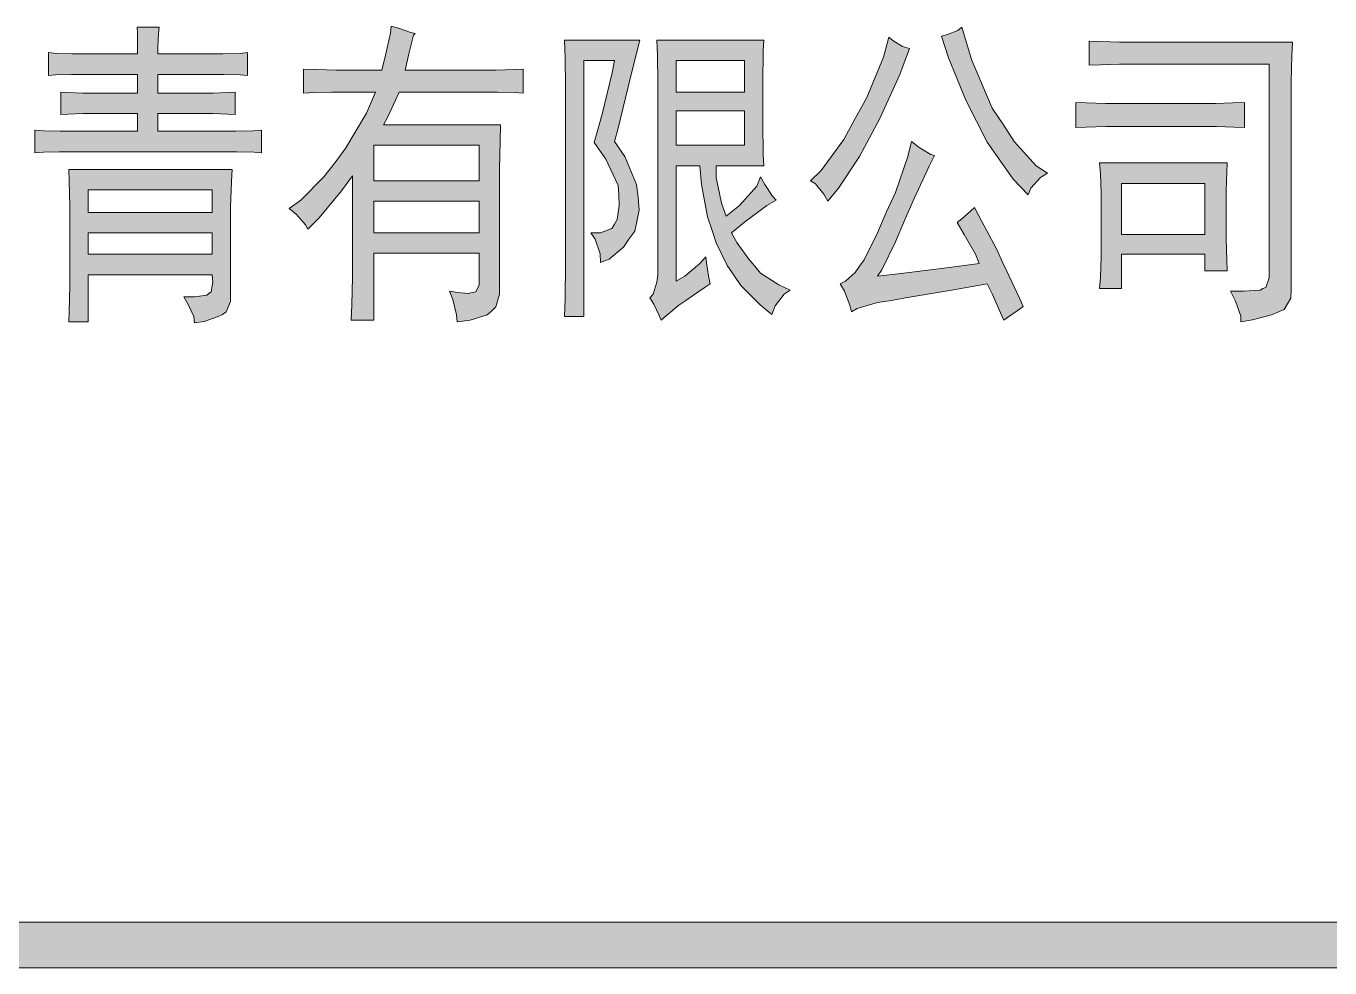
# Model space of a CAD drawing. Header units: millimetres. Extents: x 568 to 57335, y 85 to 28579.
# Drawn here: x 57288.01 to 57306.45, y 27830.79 to 27844.12 of the extents above; entities that cross this region are included whole.
import ezdxf

# ---------------------------------------------------------------- set-up
doc = ezdxf.new("R2010")
doc.units = ezdxf.units.MM

msp = doc.modelspace()

# ---------------------------------------------------------------- hatches: boundary and pattern name
h = msp.add_hatch(color=0)
h.dxf.hatch_style = 2
h.paths.add_polyline_path([(57289.886, 27844.1), (57289.878, 27844.009), (57289.871, 27843.819), (57289.871, 27843.72), (57290.661, 27843.72), (57290.79, 27843.72), (57291.033, 27843.728), (57291.14, 27843.743), (57291.14, 27843.416), (57291.033, 27843.424), (57290.798, 27843.431), (57290.676, 27843.431), (57289.871, 27843.431), (57289.871, 27843.165), (57290.562, 27843.165), (57290.653, 27843.165), (57290.859, 27843.173), (57290.965, 27843.181), (57290.965, 27842.862), (57290.859, 27842.869), (57290.653, 27842.877), (57290.562, 27842.877), (57289.871, 27842.877), (57289.871, 27842.626), (57290.836, 27842.626), (57290.972, 27842.626), (57291.223, 27842.634), (57291.337, 27842.641), (57291.337, 27842.322), (57291.231, 27842.33), (57290.98, 27842.337), (57290.836, 27842.337), (57288.594, 27842.337), (57288.48, 27842.337), (57288.253, 27842.33), (57288.131, 27842.322), (57288.131, 27842.641), (57288.253, 27842.634), (57288.488, 27842.626), (57288.594, 27842.626), (57289.582, 27842.626), (57289.582, 27842.877), (57288.921, 27842.877), (57288.807, 27842.877), (57288.594, 27842.869), (57288.496, 27842.862), (57288.496, 27843.181), (57288.594, 27843.173), (57288.807, 27843.165), (57288.921, 27843.165), (57289.582, 27843.165), (57289.582, 27843.431), (57288.769, 27843.431), (57288.648, 27843.431), (57288.42, 27843.424), (57288.321, 27843.416), (57288.321, 27843.743), (57288.435, 27843.728), (57288.655, 27843.72), (57288.769, 27843.72), (57289.582, 27843.72), (57289.582, 27843.826), (57289.582, 27844.016), (57289.575, 27844.1)])
h = msp.add_hatch(color=0)
h.paths.add_polyline_path([(57291.725, 27841.532), (57291.892, 27841.654), (57292.218, 27841.98), (57292.378, 27842.185), (57292.53, 27842.39), (57292.819, 27842.884), (57292.948, 27843.181), (57292.431, 27843.181), (57292.332, 27843.181), (57292.082, 27843.173), (57291.93, 27843.165), (57291.93, 27843.507), (57292.12, 27843.5), (57292.393, 27843.492), (57292.492, 27843.492), (57293.039, 27843.492), (57293.092, 27843.705), (57293.161, 27844.016), (57293.168, 27844.115), (57293.275, 27844.085), (57293.449, 27844.024), (57293.51, 27844.009), (57293.487, 27843.986), (57293.419, 27843.72), (57293.366, 27843.492), (57294.528, 27843.492), (57294.657, 27843.492), (57294.908, 27843.5), (57295.037, 27843.507), (57295.037, 27843.165), (57294.908, 27843.173), (57294.672, 27843.181), (57294.574, 27843.181), (57293.282, 27843.181), (57293.229, 27843.067), (57293.123, 27842.831), (57293.062, 27842.717), (57294.718, 27842.717), (57294.71, 27842.489), (57294.703, 27842.087), (57294.703, 27841.904), (57294.703, 27840.453), (57294.703, 27840.324), (57294.65, 27840.142), (57294.589, 27840.081), (57294.528, 27840.028), (57294.285, 27839.952), (57294.103, 27839.929), (57294.095, 27840.028), (57294.042, 27840.248), (57293.996, 27840.362), (57294.11, 27840.347), (57294.262, 27840.332), (57294.315, 27840.347), (57294.369, 27840.354), (57294.414, 27840.453), (57294.414, 27840.544), (57294.414, 27840.901), (57292.925, 27840.901), (57292.925, 27839.952), (57292.606, 27839.952), (57292.614, 27840.172), (57292.621, 27840.559), (57292.621, 27840.719), (57292.621, 27841.995), (57292.469, 27841.783), (57292.15, 27841.403), (57291.991, 27841.243), (57291.96, 27841.304), (57291.831, 27841.448)])
h.paths.add_polyline_path([(57294.414, 27841.927), (57294.414, 27842.428), (57292.925, 27842.428), (57292.925, 27841.927)])
h.paths.add_polyline_path([(57294.414, 27841.19), (57294.414, 27841.638), (57292.925, 27841.638), (57292.925, 27841.19)])
h = msp.add_hatch(color=0)
h.dxf.hatch_style = 2
h.paths.add_polyline_path([(57301.244, 27844.1), (57301.381, 27843.644), (57301.67, 27842.953), (57301.829, 27842.717), (57301.981, 27842.482), (57302.293, 27842.14), (57302.452, 27842.033), (57302.354, 27841.973), (57302.217, 27841.821), (57302.179, 27841.729), (57301.966, 27841.95), (57301.601, 27842.474), (57301.449, 27842.77), (57301.297, 27843.067), (57301.054, 27843.667), (57300.956, 27843.971), (57301.039, 27843.994), (57301.184, 27844.054)])
h = msp.add_hatch(color=0)
h.dxf.hatch_style = 2
h.paths.add_polyline_path([(57296.686, 27843.918), (57296.557, 27843.393), (57296.382, 27842.672), (57296.329, 27842.482), (57296.473, 27842.269), (57296.64, 27841.874), (57296.663, 27841.692), (57296.678, 27841.509), (57296.617, 27841.213), (57296.534, 27841.099), (57296.458, 27840.985), (57296.253, 27840.818), (57296.131, 27840.772), (57296.124, 27840.894), (57296.055, 27841.099), (57295.994, 27841.19), (57296.131, 27841.19), (57296.291, 27841.251), (57296.329, 27841.312), (57296.367, 27841.38), (57296.397, 27841.578), (57296.389, 27841.722), (57296.382, 27841.859), (57296.207, 27842.231), (57296.04, 27842.466), (57296.154, 27842.869), (57296.298, 27843.454), (57296.329, 27843.629), (57295.896, 27843.629), (57295.896, 27840.005), (57295.622, 27840.005), (57295.63, 27840.256), (57295.637, 27840.749), (57295.637, 27840.993), (57295.637, 27843.089), (57295.637, 27843.257), (57295.63, 27843.667), (57295.622, 27843.918)])
h = msp.add_hatch(color=0)
h.paths.add_polyline_path([(57298.441, 27843.918), (57298.433, 27843.758), (57298.426, 27843.31), (57298.426, 27843.021), (57298.426, 27842.74), (57298.433, 27842.299), (57298.441, 27842.14), (57297.765, 27842.14), (57297.765, 27841.973), (57297.841, 27841.608), (57297.909, 27841.426), (57298.099, 27841.578), (57298.342, 27841.851), (57298.395, 27841.98), (57298.456, 27841.874), (57298.562, 27841.707), (57298.616, 27841.654), (57298.486, 27841.578), (57298.167, 27841.342), (57297.985, 27841.19), (57298.061, 27841.053), (57298.228, 27840.818), (57298.312, 27840.719), (57298.395, 27840.62), (57298.654, 27840.453), (57298.813, 27840.377), (57298.73, 27840.324), (57298.6, 27840.157), (57298.555, 27840.035), (57298.388, 27840.172), (57298.114, 27840.446), (57298.015, 27840.59), (57297.924, 27840.727), (57297.765, 27841.046), (57297.704, 27841.236), (57297.643, 27841.418), (57297.56, 27841.874), (57297.537, 27842.14), (57297.202, 27842.14), (57297.202, 27840.506), (57297.324, 27840.575), (57297.529, 27840.749), (57297.62, 27840.848), (57297.628, 27840.765), (57297.658, 27840.575), (57297.681, 27840.468), (57297.613, 27840.423), (57297.446, 27840.309), (57297.339, 27840.233), (57297.24, 27840.164), (57297.066, 27840.02), (57296.99, 27839.952), (57296.959, 27840.02), (57296.883, 27840.18), (57296.83, 27840.271), (57296.876, 27840.324), (57296.929, 27840.491), (57296.944, 27840.597), (57296.944, 27843.127), (57296.944, 27843.31), (57296.937, 27843.705), (57296.929, 27843.918)])
h.paths.add_polyline_path([(57298.167, 27842.428), (57298.167, 27842.915), (57297.202, 27842.915), (57297.202, 27842.428)])
h.paths.add_polyline_path([(57298.167, 27843.181), (57298.167, 27843.629), (57297.202, 27843.629), (57297.202, 27843.181)])
h = msp.add_hatch(color=0)
h.dxf.hatch_style = 2
h.paths.add_polyline_path([(57300.5, 27843.796), (57300.363, 27843.431), (57300.082, 27842.808), (57299.938, 27842.535), (57299.793, 27842.269), (57299.497, 27841.821), (57299.345, 27841.638), (57299.292, 27841.737), (57299.17, 27841.881), (57299.102, 27841.927), (57299.254, 27842.071), (57299.573, 27842.512), (57299.732, 27842.808), (57299.9, 27843.105), (57300.135, 27843.674), (57300.211, 27843.956), (57300.264, 27843.91), (57300.401, 27843.826)])
h = msp.add_hatch(color=0)
h.dxf.hatch_style = 2
h.paths.add_polyline_path([(57305.917, 27843.887), (57305.909, 27843.69), (57305.902, 27843.333), (57305.902, 27843.181), (57305.902, 27840.377), (57305.894, 27840.263), (57305.803, 27840.104), (57305.712, 27840.066), (57305.62, 27840.028), (57305.355, 27839.959), (57305.187, 27839.929), (57305.187, 27840.012), (57305.111, 27840.225), (57305.043, 27840.362), (57305.225, 27840.362), (57305.461, 27840.377), (57305.499, 27840.4), (57305.544, 27840.415), (57305.59, 27840.552), (57305.59, 27840.666), (57305.59, 27843.576), (57303.607, 27843.576), (57303.47, 27843.576), (57303.197, 27843.568), (57303.045, 27843.56), (57303.045, 27843.902), (57303.197, 27843.895), (57303.47, 27843.887), (57303.592, 27843.887)])
h = msp.add_hatch(color=0)
h.dxf.hatch_style = 2
h.paths.add_polyline_path([(57304.739, 27843.021), (57304.83, 27843.021), (57305.081, 27843.029), (57305.241, 27843.036), (57305.241, 27842.679), (57305.089, 27842.687), (57304.846, 27842.694), (57304.754, 27842.694), (57303.417, 27842.694), (57303.28, 27842.694), (57302.999, 27842.687), (57302.855, 27842.679), (57302.855, 27843.036), (57302.999, 27843.029), (57303.28, 27843.021), (57303.417, 27843.021)])
h = msp.add_hatch(color=0)
h.dxf.hatch_style = 2
h.paths.add_polyline_path([(57301.487, 27840.757), (57301.434, 27840.886), (57301.275, 27841.167), (57301.176, 27841.334), (57301.244, 27841.388), (57301.366, 27841.494), (57301.419, 27841.547), (57301.525, 27841.35), (57301.731, 27840.962), (57301.822, 27840.765), (57301.913, 27840.575), (57302.057, 27840.263), (57302.11, 27840.149), (57302.027, 27840.088), (57301.89, 27839.99), (57301.837, 27839.952), (57301.791, 27840.058), (57301.677, 27840.316), (57301.601, 27840.468), (57301.123, 27840.385), (57300.447, 27840.271), (57300.249, 27840.233), (57300.051, 27840.202), (57299.763, 27840.119), (57299.679, 27840.073), (57299.656, 27840.164), (57299.58, 27840.362), (57299.52, 27840.468), (57299.596, 27840.506), (57299.732, 27840.628), (57299.793, 27840.719), (57299.862, 27840.81), (57300.051, 27841.19), (57300.173, 27841.479), (57300.302, 27841.76), (57300.477, 27842.269), (57300.53, 27842.482), (57300.637, 27842.398), (57300.804, 27842.299), (57300.857, 27842.284), (57300.781, 27842.132), (57300.568, 27841.676), (57300.431, 27841.365), (57300.302, 27841.061), (57300.112, 27840.666), (57300.051, 27840.575), (57300.386, 27840.613), (57301.1, 27840.704)])
h = msp.add_hatch(color=0)
h.paths.add_polyline_path([(57290.236, 27840.286), (57290.387, 27840.286), (57290.562, 27840.309), (57290.593, 27840.332), (57290.623, 27840.354), (57290.646, 27840.491), (57290.638, 27840.597), (57288.883, 27840.597), (57288.883, 27839.929), (57288.61, 27839.929), (57288.617, 27840.073), (57288.625, 27840.446), (57288.625, 27840.666), (57288.625, 27841.365), (57288.625, 27841.562), (57288.617, 27841.927), (57288.61, 27842.087), (57290.919, 27842.087), (57290.912, 27841.919), (57290.896, 27841.547), (57290.896, 27841.35), (57290.896, 27840.324), (57290.896, 27840.218), (57290.836, 27840.073), (57290.783, 27840.035), (57290.722, 27840.005), (57290.524, 27839.936), (57290.387, 27839.914), (57290.38, 27840.005), (57290.296, 27840.187)])
h.paths.add_polyline_path([(57290.638, 27841.479), (57290.638, 27841.798), (57288.883, 27841.798), (57288.883, 27841.479)])
h.paths.add_polyline_path([(57290.638, 27840.886), (57290.638, 27841.19), (57288.883, 27841.19), (57288.883, 27840.886)])
h = msp.add_hatch(color=0)
h.paths.add_polyline_path([(57304.997, 27842.178), (57304.99, 27842.049), (57304.982, 27841.783), (57304.982, 27841.638), (57304.982, 27841.243), (57304.982, 27841.099), (57304.99, 27840.803), (57304.997, 27840.651), (57304.678, 27840.651), (57304.678, 27840.886), (57303.501, 27840.886), (57303.501, 27840.4), (57303.189, 27840.4), (57303.204, 27840.559), (57303.212, 27840.848), (57303.212, 27840.97), (57303.212, 27841.638), (57303.212, 27841.752), (57303.204, 27842.026), (57303.189, 27842.178)])
h.paths.add_polyline_path([(57304.678, 27841.167), (57304.678, 27841.889), (57303.501, 27841.889), (57303.501, 27841.167)])
h = msp.add_hatch(color=0)
h.dxf.hatch_style = 2
h.paths.add_polyline_path([(57245.441, 27830.789), (57245.441, 27831.435), (57320.489, 27831.435), (57320.489, 27830.789)])

# ---------------------------------------------------------------- linework, layer by layer
at = {"color": 0, "lineweight": 0}
for points in [[(57289.886, 27844.1), (57289.878, 27844.009), (57289.871, 27843.819), (57289.871, 27843.72), (57290.661, 27843.72), (57290.79, 27843.72), (57291.033, 27843.728), (57291.14, 27843.743), (57291.14, 27843.416), (57291.033, 27843.424), (57290.798, 27843.431), (57290.676, 27843.431), (57289.871, 27843.431), (57289.871, 27843.165), (57290.562, 27843.165), (57290.653, 27843.165), (57290.859, 27843.173), (57290.965, 27843.181), (57290.965, 27842.862), (57290.859, 27842.869), (57290.653, 27842.877), (57290.562, 27842.877), (57289.871, 27842.877), (57289.871, 27842.626), (57290.836, 27842.626), (57290.972, 27842.626), (57291.223, 27842.634), (57291.337, 27842.641), (57291.337, 27842.322), (57291.231, 27842.33), (57290.98, 27842.337), (57290.836, 27842.337), (57288.594, 27842.337), (57288.48, 27842.337), (57288.253, 27842.33), (57288.131, 27842.322), (57288.131, 27842.641), (57288.253, 27842.634), (57288.488, 27842.626), (57288.594, 27842.626), (57289.582, 27842.626), (57289.582, 27842.877), (57288.921, 27842.877), (57288.807, 27842.877), (57288.594, 27842.869), (57288.496, 27842.862), (57288.496, 27843.181), (57288.594, 27843.173), (57288.807, 27843.165), (57288.921, 27843.165), (57289.582, 27843.165), (57289.582, 27843.431), (57288.769, 27843.431), (57288.648, 27843.431), (57288.42, 27843.424), (57288.321, 27843.416), (57288.321, 27843.743), (57288.435, 27843.728), (57288.655, 27843.72), (57288.769, 27843.72), (57289.582, 27843.72), (57289.582, 27843.826), (57289.582, 27844.016), (57289.575, 27844.1)], [(57291.725, 27841.532), (57291.892, 27841.654), (57292.218, 27841.98), (57292.378, 27842.185), (57292.53, 27842.39), (57292.819, 27842.884), (57292.948, 27843.181), (57292.431, 27843.181), (57292.332, 27843.181), (57292.082, 27843.173), (57291.93, 27843.165), (57291.93, 27843.507), (57292.12, 27843.5), (57292.393, 27843.492), (57292.492, 27843.492), (57293.039, 27843.492), (57293.092, 27843.705), (57293.161, 27844.016), (57293.168, 27844.115), (57293.275, 27844.085), (57293.449, 27844.024), (57293.51, 27844.009), (57293.487, 27843.986), (57293.419, 27843.72), (57293.366, 27843.492), (57294.528, 27843.492), (57294.657, 27843.492), (57294.908, 27843.5), (57295.037, 27843.507), (57295.037, 27843.165), (57294.908, 27843.173), (57294.672, 27843.181), (57294.574, 27843.181), (57293.282, 27843.181), (57293.229, 27843.067), (57293.123, 27842.831), (57293.062, 27842.717), (57294.718, 27842.717), (57294.71, 27842.489), (57294.703, 27842.087), (57294.703, 27841.904), (57294.703, 27840.453), (57294.703, 27840.324), (57294.65, 27840.142), (57294.589, 27840.081), (57294.528, 27840.028), (57294.285, 27839.952), (57294.103, 27839.929), (57294.095, 27840.028), (57294.042, 27840.248), (57293.996, 27840.362), (57294.11, 27840.347), (57294.262, 27840.332), (57294.315, 27840.347), (57294.369, 27840.354), (57294.414, 27840.453), (57294.414, 27840.544), (57294.414, 27840.901), (57292.925, 27840.901), (57292.925, 27839.952), (57292.606, 27839.952), (57292.614, 27840.172), (57292.621, 27840.559), (57292.621, 27840.719), (57292.621, 27841.995), (57292.469, 27841.783), (57292.15, 27841.403), (57291.991, 27841.243), (57291.96, 27841.304), (57291.831, 27841.448)], [(57301.244, 27844.1), (57301.381, 27843.644), (57301.67, 27842.953), (57301.829, 27842.717), (57301.981, 27842.482), (57302.293, 27842.14), (57302.452, 27842.033), (57302.354, 27841.973), (57302.217, 27841.821), (57302.179, 27841.729), (57301.966, 27841.95), (57301.601, 27842.474), (57301.449, 27842.77), (57301.297, 27843.067), (57301.054, 27843.667), (57300.956, 27843.971), (57301.039, 27843.994), (57301.184, 27844.054)], [(57296.686, 27843.918), (57296.557, 27843.393), (57296.382, 27842.672), (57296.329, 27842.482), (57296.473, 27842.269), (57296.64, 27841.874), (57296.663, 27841.692), (57296.678, 27841.509), (57296.617, 27841.213), (57296.534, 27841.099), (57296.458, 27840.985), (57296.253, 27840.818), (57296.131, 27840.772), (57296.124, 27840.894), (57296.055, 27841.099), (57295.994, 27841.19), (57296.131, 27841.19), (57296.291, 27841.251), (57296.329, 27841.312), (57296.367, 27841.38), (57296.397, 27841.578), (57296.389, 27841.722), (57296.382, 27841.859), (57296.207, 27842.231), (57296.04, 27842.466), (57296.154, 27842.869), (57296.298, 27843.454), (57296.329, 27843.629), (57295.896, 27843.629), (57295.896, 27840.005), (57295.622, 27840.005), (57295.63, 27840.256), (57295.637, 27840.749), (57295.637, 27840.993), (57295.637, 27843.089), (57295.637, 27843.257), (57295.63, 27843.667), (57295.622, 27843.918)], [(57298.441, 27843.918), (57298.433, 27843.758), (57298.426, 27843.31), (57298.426, 27843.021), (57298.426, 27842.74), (57298.433, 27842.299), (57298.441, 27842.14), (57297.765, 27842.14), (57297.765, 27841.973), (57297.841, 27841.608), (57297.909, 27841.426), (57298.099, 27841.578), (57298.342, 27841.851), (57298.395, 27841.98), (57298.456, 27841.874), (57298.562, 27841.707), (57298.616, 27841.654), (57298.486, 27841.578), (57298.167, 27841.342), (57297.985, 27841.19), (57298.061, 27841.053), (57298.228, 27840.818), (57298.312, 27840.719), (57298.395, 27840.62), (57298.654, 27840.453), (57298.813, 27840.377), (57298.73, 27840.324), (57298.6, 27840.157), (57298.555, 27840.035), (57298.388, 27840.172), (57298.114, 27840.446), (57298.015, 27840.59), (57297.924, 27840.727), (57297.765, 27841.046), (57297.704, 27841.236), (57297.643, 27841.418), (57297.56, 27841.874), (57297.537, 27842.14), (57297.202, 27842.14), (57297.202, 27840.506), (57297.324, 27840.575), (57297.529, 27840.749), (57297.62, 27840.848), (57297.628, 27840.765), (57297.658, 27840.575), (57297.681, 27840.468), (57297.613, 27840.423), (57297.446, 27840.309), (57297.339, 27840.233), (57297.24, 27840.164), (57297.066, 27840.02), (57296.99, 27839.952), (57296.959, 27840.02), (57296.883, 27840.18), (57296.83, 27840.271), (57296.876, 27840.324), (57296.929, 27840.491), (57296.944, 27840.597), (57296.944, 27843.127), (57296.944, 27843.31), (57296.937, 27843.705), (57296.929, 27843.918)], [(57300.5, 27843.796), (57300.363, 27843.431), (57300.082, 27842.808), (57299.938, 27842.535), (57299.793, 27842.269), (57299.497, 27841.821), (57299.345, 27841.638), (57299.292, 27841.737), (57299.17, 27841.881), (57299.102, 27841.927), (57299.254, 27842.071), (57299.573, 27842.512), (57299.732, 27842.808), (57299.9, 27843.105), (57300.135, 27843.674), (57300.211, 27843.956), (57300.264, 27843.91), (57300.401, 27843.826)], [(57305.917, 27843.887), (57305.909, 27843.69), (57305.902, 27843.333), (57305.902, 27843.181), (57305.902, 27840.377), (57305.894, 27840.263), (57305.803, 27840.104), (57305.712, 27840.066), (57305.62, 27840.028), (57305.355, 27839.959), (57305.187, 27839.929), (57305.187, 27840.012), (57305.111, 27840.225), (57305.043, 27840.362), (57305.225, 27840.362), (57305.461, 27840.377), (57305.499, 27840.4), (57305.544, 27840.415), (57305.59, 27840.552), (57305.59, 27840.666), (57305.59, 27843.576), (57303.607, 27843.576), (57303.47, 27843.576), (57303.197, 27843.568), (57303.045, 27843.56), (57303.045, 27843.902), (57303.197, 27843.895), (57303.47, 27843.887), (57303.592, 27843.887)], [(57298.167, 27843.181), (57298.167, 27843.629), (57297.202, 27843.629), (57297.202, 27843.181)], [(57304.739, 27843.021), (57304.83, 27843.021), (57305.081, 27843.029), (57305.241, 27843.036), (57305.241, 27842.679), (57305.089, 27842.687), (57304.846, 27842.694), (57304.754, 27842.694), (57303.417, 27842.694), (57303.28, 27842.694), (57302.999, 27842.687), (57302.855, 27842.679), (57302.855, 27843.036), (57302.999, 27843.029), (57303.28, 27843.021), (57303.417, 27843.021)], [(57298.167, 27842.428), (57298.167, 27842.915), (57297.202, 27842.915), (57297.202, 27842.428)], [(57294.414, 27841.927), (57294.414, 27842.428), (57292.925, 27842.428), (57292.925, 27841.927)], [(57301.487, 27840.757), (57301.434, 27840.886), (57301.275, 27841.167), (57301.176, 27841.334), (57301.244, 27841.388), (57301.366, 27841.494), (57301.419, 27841.547), (57301.525, 27841.35), (57301.731, 27840.962), (57301.822, 27840.765), (57301.913, 27840.575), (57302.057, 27840.263), (57302.11, 27840.149), (57302.027, 27840.088), (57301.89, 27839.99), (57301.837, 27839.952), (57301.791, 27840.058), (57301.677, 27840.316), (57301.601, 27840.468), (57301.123, 27840.385), (57300.447, 27840.271), (57300.249, 27840.233), (57300.051, 27840.202), (57299.763, 27840.119), (57299.679, 27840.073), (57299.656, 27840.164), (57299.58, 27840.362), (57299.52, 27840.468), (57299.596, 27840.506), (57299.732, 27840.628), (57299.793, 27840.719), (57299.862, 27840.81), (57300.051, 27841.19), (57300.173, 27841.479), (57300.302, 27841.76), (57300.477, 27842.269), (57300.53, 27842.482), (57300.637, 27842.398), (57300.804, 27842.299), (57300.857, 27842.284), (57300.781, 27842.132), (57300.568, 27841.676), (57300.431, 27841.365), (57300.302, 27841.061), (57300.112, 27840.666), (57300.051, 27840.575), (57300.386, 27840.613), (57301.1, 27840.704)], [(57290.236, 27840.286), (57290.387, 27840.286), (57290.562, 27840.309), (57290.593, 27840.332), (57290.623, 27840.354), (57290.646, 27840.491), (57290.638, 27840.597), (57288.883, 27840.597), (57288.883, 27839.929), (57288.61, 27839.929), (57288.617, 27840.073), (57288.625, 27840.446), (57288.625, 27840.666), (57288.625, 27841.365), (57288.625, 27841.562), (57288.617, 27841.927), (57288.61, 27842.087), (57290.919, 27842.087), (57290.912, 27841.919), (57290.896, 27841.547), (57290.896, 27841.35), (57290.896, 27840.324), (57290.896, 27840.218), (57290.836, 27840.073), (57290.783, 27840.035), (57290.722, 27840.005), (57290.524, 27839.936), (57290.387, 27839.914), (57290.38, 27840.005), (57290.296, 27840.187)], [(57304.997, 27842.178), (57304.99, 27842.049), (57304.982, 27841.783), (57304.982, 27841.638), (57304.982, 27841.243), (57304.982, 27841.099), (57304.99, 27840.803), (57304.997, 27840.651), (57304.678, 27840.651), (57304.678, 27840.886), (57303.501, 27840.886), (57303.501, 27840.4), (57303.189, 27840.4), (57303.204, 27840.559), (57303.212, 27840.848), (57303.212, 27840.97), (57303.212, 27841.638), (57303.212, 27841.752), (57303.204, 27842.026), (57303.189, 27842.178)], [(57304.678, 27841.167), (57304.678, 27841.889), (57303.501, 27841.889), (57303.501, 27841.167)], [(57290.638, 27841.479), (57290.638, 27841.798), (57288.883, 27841.798), (57288.883, 27841.479)], [(57294.414, 27841.19), (57294.414, 27841.638), (57292.925, 27841.638), (57292.925, 27841.19)], [(57290.638, 27840.886), (57290.638, 27841.19), (57288.883, 27841.19), (57288.883, 27840.886)], [(57245.441, 27830.789), (57245.441, 27831.435), (57320.489, 27831.435), (57320.489, 27830.789)]]:
    msp.add_lwpolyline(points, close=True, dxfattribs=at)

doc.saveas('drawing.dxf')
